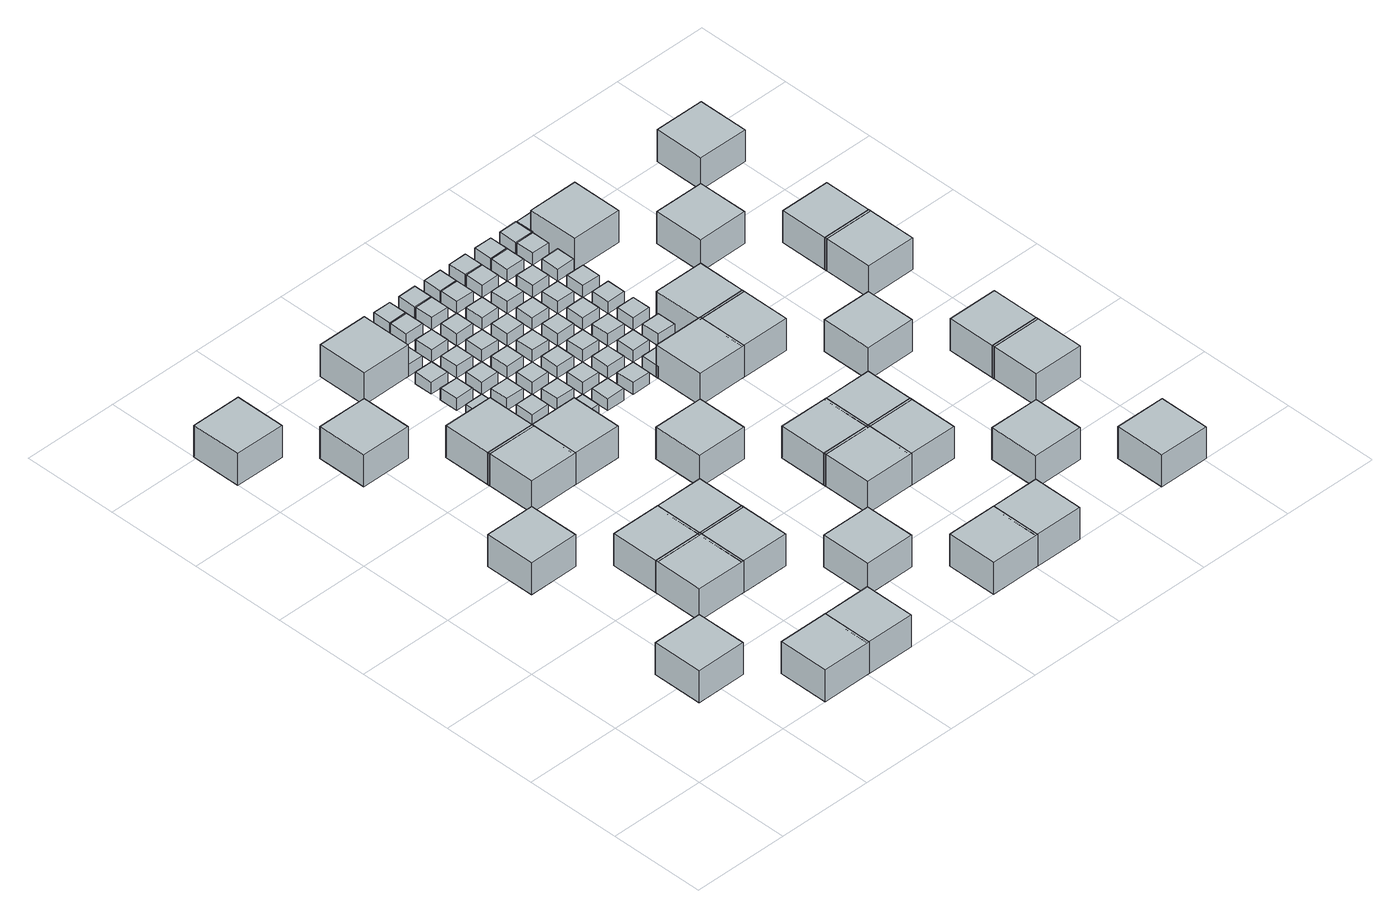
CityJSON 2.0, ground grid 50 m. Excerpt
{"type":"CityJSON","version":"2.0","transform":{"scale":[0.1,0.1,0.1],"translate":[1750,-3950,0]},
"CityObjects":{
"object1":{"type":"GenericCityObject","geometry":[{"type":"Solid","lod":"1","boundaries":[[[[0,1,2,3]],[[4,5,1,0]],[[5,6,2,1]],[[6,7,3,2]],[[7,4,0,3]],[[7,6,5,4]]]]}]},
"object2":{"type":"GenericCityObject","geometry":[{"type":"Solid","lod":"1","boundaries":[[[[8,9,10,11]],[[12,13,9,8]],[[13,14,10,9]],[[14,15,11,10]],[[15,12,8,11]],[[15,14,13,12]]]]}]},
"object3":{"type":"GenericCityObject","geometry":[{"type":"Solid","lod":"1","boundaries":[[[[16,17,18,19]],[[20,21,17,16]],[[21,22,18,17]],[[22,23,19,18]],[[23,20,16,19]],[[23,22,21,20]]]]}]},
"object4":{"type":"GenericCityObject","geometry":[{"type":"Solid","lod":"1","boundaries":[[[[24,25,26,27]],[[28,29,25,24]],[[29,30,26,25]],[[30,31,27,26]],[[31,28,24,27]],[[31,30,29,28]]]]}]},
"object5":{"type":"GenericCityObject","geometry":[{"type":"Solid","lod":"1","boundaries":[[[[32,33,34,35]],[[36,37,33,32]],[[37,38,34,33]],[[38,39,35,34]],[[39,36,32,35]],[[39,38,37,36]]]]}]},
"object6":{"type":"GenericCityObject","geometry":[{"type":"Solid","lod":"1","boundaries":[[[[40,41,42,43]],[[44,45,41,40]],[[45,46,42,41]],[[46,47,43,42]],[[47,44,40,43]],[[47,46,45,44]]]]}]},
"object7":{"type":"GenericCityObject","geometry":[{"type":"Solid","lod":"1","boundaries":[[[[48,49,50,51]],[[52,53,49,48]],[[53,54,50,49]],[[54,55,51,50]],[[55,52,48,51]],[[55,54,53,52]]]]}]},
"object8":{"type":"GenericCityObject","geometry":[{"type":"Solid","lod":"1","boundaries":[[[[56,57,58,59]],[[60,61,57,56]],[[61,62,58,57]],[[62,63,59,58]],[[63,60,56,59]],[[63,62,61,60]]]]}]},
"object9":{"type":"GenericCityObject","geometry":[{"type":"Solid","lod":"1","boundaries":[[[[64,65,66,67]],[[68,69,65,64]],[[69,70,66,65]],[[70,71,67,66]],[[71,68,64,67]],[[71,70,69,68]]]]}]},
"object10":{"type":"GenericCityObject","geometry":[{"type":"Solid","lod":"1","boundaries":[[[[72,73,74,75]],[[76,77,73,72]],[[77,78,74,73]],[[78,79,75,74]],[[79,76,72,75]],[[79,78,77,76]]]]}]},
"object11":{"type":"GenericCityObject","geometry":[{"type":"Solid","lod":"1","boundaries":[[[[80,81,82,83]],[[84,85,81,80]],[[85,86,82,81]],[[86,87,83,82]],[[87,84,80,83]],[[87,86,85,84]]]]}]},
"object12":{"type":"GenericCityObject","geometry":[{"type":"Solid","lod":"1","boundaries":[[[[88,89,90,91]],[[92,93,89,88]],[[93,94,90,89]],[[94,95,91,90]],[[95,92,88,91]],[[95,94,93,92]]]]}]},
"object13":{"type":"GenericCityObject","geometry":[{"type":"Solid","lod":"1","boundaries":[[[[96,97,98,99]],[[100,101,97,96]],[[101,102,98,97]],[[102,103,99,98]],[[103,100,96,99]],[[103,102,101,100]]]]}]},
"object14":{"type":"GenericCityObject","geometry":[{"type":"Solid","lod":"1","boundaries":[[[[104,105,106,107]],[[108,109,105,104]],[[109,110,106,105]],[[110,111,107,106]],[[111,108,104,107]],[[111,110,109,108]]]]}]},
"object15":{"type":"GenericCityObject","geometry":[{"type":"Solid","lod":"1","boundaries":[[[[112,113,114,115]],[[116,117,113,112]],[[117,118,114,113]],[[118,119,115,114]],[[119,116,112,115]],[[119,118,117,116]]]]}]},
"object16":{"type":"GenericCityObject","geometry":[{"type":"Solid","lod":"1","boundaries":[[[[120,121,122,123]],[[124,125,121,120]],[[125,126,122,121]],[[126,127,123,122]],[[127,124,120,123]],[[127,126,125,124]]]]}]},
"object17":{"type":"GenericCityObject","geometry":[{"type":"Solid","lod":"1","boundaries":[[[[128,129,130,131]],[[132,133,129,128]],[[133,134,130,129]],[[134,135,131,130]],[[135,132,128,131]],[[135,134,133,132]]]]}]},
"object18":{"type":"GenericCityObject","geometry":[{"type":"Solid","lod":"1","boundaries":[[[[136,137,138,139]],[[140,141,137,136]],[[141,142,138,137]],[[142,143,139,138]],[[143,140,136,139]],[[143,142,141,140]]]]}]},
"object19":{"type":"GenericCityObject","geometry":[{"type":"Solid","lod":"1","boundaries":[[[[144,145,146,147]],[[148,149,145,144]],[[149,150,146,145]],[[150,151,147,146]],[[151,148,144,147]],[[151,150,149,148]]]]}]},
"object20":{"type":"GenericCityObject","geometry":[{"type":"Solid","lod":"1","boundaries":[[[[152,153,154,155]],[[156,157,153,152]],[[157,158,154,153]],[[158,159,155,154]],[[159,156,152,155]],[[159,158,157,156]]]]}]},
"object21":{"type":"GenericCityObject","geometry":[{"type":"Solid","lod":"1","boundaries":[[[[160,161,162,163]],[[164,165,161,160]],[[165,166,162,161]],[[166,167,163,162]],[[167,164,160,163]],[[167,166,165,164]]]]}]},
"object22":{"type":"GenericCityObject","geometry":[{"type":"Solid","lod":"1","boundaries":[[[[168,169,170,171]],[[172,173,169,168]],[[173,174,170,169]],[[174,175,171,170]],[[175,172,168,171]],[[175,174,173,172]]]]}]},
"object23":{"type":"GenericCityObject","geometry":[{"type":"Solid","lod":"1","boundaries":[[[[176,177,178,179]],[[180,181,177,176]],[[181,182,178,177]],[[182,183,179,178]],[[183,180,176,179]],[[183,182,181,180]]]]}]},
"object24":{"type":"GenericCityObject","geometry":[{"type":"Solid","lod":"1","boundaries":[[[[184,185,186,187]],[[188,189,185,184]],[[189,190,186,185]],[[190,191,187,186]],[[191,188,184,187]],[[191,190,189,188]]]]}]},
"object25":{"type":"GenericCityObject","geometry":[{"type":"Solid","lod":"1","boundaries":[[[[192,193,194,195]],[[196,197,193,192]],[[197,198,194,193]],[[198,199,195,194]],[[199,196,192,195]],[[199,198,197,196]]]]}]},
"object26":{"type":"GenericCityObject","geometry":[{"type":"Solid","lod":"1","boundaries":[[[[200,201,202,203]],[[204,205,201,200]],[[205,206,202,201]],[[206,207,203,202]],[[207,204,200,203]],[[207,206,205,204]]]]}]},
"object27":{"type":"GenericCityObject","geometry":[{"type":"Solid","lod":"1","boundaries":[[[[208,209,210,211]],[[212,213,209,208]],[[213,214,210,209]],[[214,215,211,210]],[[215,212,208,211]],[[215,214,213,212]]]]}]},
"object28":{"type":"GenericCityObject","geometry":[{"type":"Solid","lod":"1","boundaries":[[[[216,217,218,219]],[[220,221,217,216]],[[221,222,218,217]],[[222,223,219,218]],[[223,220,216,219]],[[223,222,221,220]]]]}]},
"object29":{"type":"GenericCityObject","geometry":[{"type":"Solid","lod":"1","boundaries":[[[[224,225,226,227]],[[228,229,225,224]],[[229,230,226,225]],[[230,231,227,226]],[[231,228,224,227]],[[231,230,229,228]]]]}]},
"object30":{"type":"GenericCityObject","geometry":[{"type":"Solid","lod":"1","boundaries":[[[[232,233,234,235]],[[236,237,233,232]],[[237,238,234,233]],[[238,239,235,234]],[[239,236,232,235]],[[239,238,237,236]]]]}]},
"object31":{"type":"GenericCityObject","geometry":[{"type":"Solid","lod":"1","boundaries":[[[[240,241,242,243]],[[244,245,241,240]],[[245,246,242,241]],[[246,247,243,242]],[[247,244,240,243]],[[247,246,245,244]]]]}]},
"object32":{"type":"GenericCityObject","geometry":[{"type":"Solid","lod":"1","boundaries":[[[[248,249,250,251]],[[252,253,249,248]],[[253,254,250,249]],[[254,255,251,250]],[[255,252,248,251]],[[255,254,253,252]]]]}]},
"object33":{"type":"GenericCityObject","geometry":[{"type":"Solid","lod":"1","boundaries":[[[[256,257,258,259]],[[260,261,257,256]],[[261,262,258,257]],[[262,263,259,258]],[[263,260,256,259]],[[263,262,261,260]]]]}]},
"object34":{"type":"GenericCityObject","geometry":[{"type":"Solid","lod":"1","boundaries":[[[[264,265,266,267]],[[268,269,265,264]],[[269,270,266,265]],[[270,271,267,266]],[[271,268,264,267]],[[271,270,269,268]]]]}]},
"object35":{"type":"GenericCityObject","geometry":[{"type":"Solid","lod":"1","boundaries":[[[[272,273,274,275]],[[276,277,273,272]],[[277,278,274,273]],[[278,279,275,274]],[[279,276,272,275]],[[279,278,277,276]]]]}]},
"object36":{"type":"GenericCityObject","geometry":[{"type":"Solid","lod":"1","boundaries":[[[[280,281,282,283]],[[284,285,281,280]],[[285,286,282,281]],[[286,287,283,282]],[[287,284,280,283]],[[287,286,285,284]]]]}]},
"object37":{"type":"GenericCityObject","geometry":[{"type":"Solid","lod":"1","boundaries":[[[[288,289,290,291]],[[292,293,289,288]],[[293,294,290,289]],[[294,295,291,290]],[[295,292,288,291]],[[295,294,293,292]]]]}]},
"object38":{"type":"GenericCityObject","geometry":[{"type":"Solid","lod":"1","boundaries":[[[[296,297,298,299]],[[300,301,297,296]],[[301,302,298,297]],[[302,303,299,298]],[[303,300,296,299]],[[303,302,301,300]]]]}]},
"object39":{"type":"GenericCityObject","geometry":[{"type":"Solid","lod":"1","boundaries":[[[[304,305,306,307]],[[308,309,305,304]],[[309,310,306,305]],[[310,311,307,306]],[[311,308,304,307]],[[311,310,309,308]]]]}]},
"object40":{"type":"GenericCityObject","geometry":[{"type":"Solid","lod":"1","boundaries":[[[[312,313,314,315]],[[316,317,313,312]],[[317,318,314,313]],[[318,319,315,314]],[[319,316,312,315]],[[319,318,317,316]]]]}]},
"object41":{"type":"GenericCityObject","geometry":[{"type":"Solid","lod":"1","boundaries":[[[[320,321,322,323]],[[324,325,321,320]],[[325,326,322,321]],[[326,327,323,322]],[[327,324,320,323]],[[327,326,325,324]]]]}]},
"object42":{"type":"GenericCityObject","geometry":[{"type":"Solid","lod":"1","boundaries":[[[[328,329,330,331]],[[332,333,329,328]],[[333,334,330,329]],[[334,335,331,330]],[[335,332,328,331]],[[335,334,333,332]]]]}]},
"object43":{"type":"GenericCityObject","geometry":[{"type":"Solid","lod":"1","boundaries":[[[[336,337,338,339]],[[340,341,337,336]],[[341,342,338,337]],[[342,343,339,338]],[[343,340,336,339]],[[343,342,341,340]]]]}]},
"object44":{"type":"GenericCityObject","geometry":[{"type":"Solid","lod":"1","boundaries":[[[[344,345,346,347]],[[348,349,345,344]],[[349,350,346,345]],[[350,351,347,346]],[[351,348,344,347]],[[351,350,349,348]]]]}]},
"object45":{"type":"GenericCityObject","geometry":[{"type":"Solid","lod":"1","boundaries":[[[[352,353,354,355]],[[356,357,353,352]],[[357,358,354,353]],[[358,359,355,354]],[[359,356,352,355]],[[359,358,357,356]]]]}]},
"object46":{"type":"GenericCityObject","geometry":[{"type":"Solid","lod":"1","boundaries":[[[[360,361,362,363]],[[364,365,361,360]],[[365,366,362,361]],[[366,367,363,362]],[[367,364,360,363]],[[367,366,365,364]]]]}]},
"object47":{"type":"GenericCityObject","geometry":[{"type":"Solid","lod":"1","boundaries":[[[[368,369,370,371]],[[372,373,369,368]],[[373,374,370,369]],[[374,375,371,370]],[[375,372,368,371]],[[375,374,373,372]]]]}]},
"object48":{"type":"GenericCityObject","geometry":[{"type":"Solid","lod":"1","boundaries":[[[[376,377,378,379]],[[380,381,377,376]],[[381,382,378,377]],[[382,383,379,378]],[[383,380,376,379]],[[383,382,381,380]]]]}]},
"object49":{"type":"GenericCityObject","geometry":[{"type":"Solid","lod":"1","boundaries":[[[[384,385,386,387]],[[388,389,385,384]],[[389,390,386,385]],[[390,391,387,386]],[[391,388,384,387]],[[391,390,389,388]]]]}]},
"object50":{"type":"GenericCityObject","geometry":[{"type":"Solid","lod":"1","boundaries":[[[[392,393,394,395]],[[396,397,393,392]],[[397,398,394,393]],[[398,399,395,394]],[[399,396,392,395]],[[399,398,397,396]]]]}]},
"object51":{"type":"GenericCityObject","geometry":[{"type":"Solid","lod":"1","boundaries":[[[[400,401,402,403]],[[404,405,401,400]],[[405,406,402,401]],[[406,407,403,402]],[[407,404,400,403]],[[407,406,405,404]]]]}]},
"object52":{"type":"GenericCityObject","geometry":[{"type":"Solid","lod":"1","boundaries":[[[[408,409,410,411]],[[412,413,409,408]],[[413,414,410,409]],[[414,415,411,410]],[[415,412,408,411]],[[415,414,413,412]]]]}]},
"object53":{"type":"GenericCityObject","geometry":[{"type":"Solid","lod":"1","boundaries":[[[[416,417,418,419]],[[420,421,417,416]],[[421,422,418,417]],[[422,423,419,418]],[[423,420,416,419]],[[423,422,421,420]]]]}]},
"object54":{"type":"GenericCityObject","geometry":[{"type":"Solid","lod":"1","boundaries":[[[[424,425,426,427]],[[428,429,425,424]],[[429,430,426,425]],[[430,431,427,426]],[[431,428,424,427]],[[431,430,429,428]]]]}]},
"object55":{"type":"GenericCityObject","geometry":[{"type":"Solid","lod":"1","boundaries":[[[[432,433,434,435]],[[436,437,433,432]],[[437,438,434,433]],[[438,439,435,434]],[[439,436,432,435]],[[439,438,437,436]]]]}]},
"object56":{"type":"GenericCityObject","geometry":[{"type":"Solid","lod":"1","boundaries":[[[[440,441,442,443]],[[444,445,441,440]],[[445,446,442,441]],[[446,447,443,442]],[[447,444,440,443]],[[447,446,445,444]]]]}]},
"object57":{"type":"GenericCityObject","geometry":[{"type":"Solid","lod":"1","boundaries":[[[[448,449,450,451]],[[452,453,449,448]],[[453,454,450,449]],[[454,455,451,450]],[[455,452,448,451]],[[455,454,453,452]]]]}]},
"object58":{"type":"GenericCityObject","geometry":[{"type":"Solid","lod":"1","boundaries":[[[[456,457,458,459]],[[460,461,457,456]],[[461,462,458,457]],[[462,463,459,458]],[[463,460,456,459]],[[463,462,461,460]]]]}]},
"object59":{"type":"GenericCityObject","geometry":[{"type":"Solid","lod":"1","boundaries":[[[[464,465,466,467]],[[468,469,465,464]],[[469,470,466,465]],[[470,471,467,466]],[[471,468,464,467]],[[471,470,469,468]]]]}]},
"object60":{"type":"GenericCityObject","geometry":[{"type":"Solid","lod":"1","boundaries":[[[[472,473,474,475]],[[476,477,473,472]],[[477,478,474,473]],[[478,479,475,474]],[[479,476,472,475]],[[479,478,477,476]]]]}]},
"object61":{"type":"GenericCityObject","geometry":[{"type":"Solid","lod":"1","boundaries":[[[[480,481,482,483]],[[484,485,481,480]],[[485,486,482,481]],[[486,487,483,482]],[[487,484,480,483]],[[487,486,485,484]]]]}]},
"object62":{"type":"GenericCityObject","geometry":[{"type":"Solid","lod":"1","boundaries":[[[[488,489,490,491]],[[492,493,489,488]],[[493,494,490,489]],[[494,495,491,490]],[[495,492,488,491]],[[495,494,493,492]]]]}]},
"object63":{"type":"GenericCityObject","geometry":[{"type":"Solid","lod":"1","boundaries":[[[[496,497,498,499]],[[500,501,497,496]],[[501,502,498,497]],[[502,503,499,498]],[[503,500,496,499]],[[503,502,501,500]]]]}]},
"object64":{"type":"GenericCityObject","geometry":[{"type":"Solid","lod":"1","boundaries":[[[[504,505,506,507]],[[508,509,505,504]],[[509,510,506,505]],[[510,511,507,506]],[[511,508,504,507]],[[511,510,509,508]]]]}]},
"object65":{"type":"GenericCityObject","geometry":[{"type":"Solid","lod":"1","boundaries":[[[[512,513,514,515]],[[516,517,513,512]],[[517,518,514,513]],[[518,519,515,514]],[[519,516,512,515]],[[519,518,517,516]]]]}]},
"object66":{"type":"GenericCityObject","geometry":[{"type":"Solid","lod":"1","boundaries":[[[[520,521,522,523]],[[524,525,521,520]],[[525,526,522,521]],[[526,527,523,522]],[[527,524,520,523]],[[527,526,525,524]]]]}]},
"object67":{"type":"GenericCityObject","geometry":[{"type":"Solid","lod":"1","boundaries":[[[[528,529,530,531]],[[532,533,529,528]],[[533,534,530,529]],[[534,535,531,530]],[[535,532,528,531]],[[535,534,533,532]]]]}]},
"object68":{"type":"GenericCityObject","geometry":[{"type":"Solid","lod":"1","boundaries":[[[[536,537,538,539]],[[540,541,537,536]],[[541,542,538,537]],[[542,543,539,538]],[[543,540,536,539]],[[543,542,541,540]]]]}]},
"object69":{"type":"GenericCityObject","geometry":[{"type":"Solid","lod":"1","boundaries":[[[[544,545,546,547]],[[548,549,545,544]],[[549,550,546,545]],[[550,551,547,546]],[[551,548,544,547]],[[551,550,549,548]]]]}]},
"object70":{"type":"GenericCityObject","geometry":[{"type":"Solid","lod":"1","boundaries":[[[[552,553,554,555]],[[556,557,553,552]],[[557,558,554,553]],[[558,559,555,554]],[[559,556,552,555]],[[559,558,557,556]]]]}]},
"object71":{"type":"GenericCityObject","geometry":[{"type":"Solid","lod":"1","boundaries":[[[[560,561,562,563]],[[564,565,561,560]],[[565,566,562,561]],[[566,567,563,562]],[[567,564,560,563]],[[567,566,565,564]]]]}]},
"object72":{"type":"GenericCityObject","geometry":[{"type":"Solid","lod":"1","boundaries":[[[[568,569,570,571]],[[572,573,569,568]],[[573,574,570,569]],[[574,575,571,570]],[[575,572,568,571]],[[575,574,573,572]]]]}]},
"object73":{"type":"GenericCityObject","geometry":[{"type":"Solid","lod":"1","boundaries":[[[[576,577,578,579]],[[580,581,577,576]],[[581,582,578,577]],[[582,583,579,578]],[[583,580,576,579]],[[583,582,581,580]]]]}]},
"object74":{"type":"GenericCityObject","geometry":[{"type":"Solid","lod":"1","boundaries":[[[[584,585,586,587]],[[588,589,585,584]],[[589,590,586,585]],[[590,591,587,586]],[[591,588,584,587]],[[591,590,589,588]]]]}]},
"object75":{"type":"GenericCityObject","geometry":[{"type":"Solid","lod":"1","boundaries":[[[[592,593,594,595]],[[596,597,593,592]],[[597,598,594,593]],[[598,599,595,594]],[[599,596,592,595]],[[599,598,597,596]]]]}]},
"object76":{"type":"GenericCityObject","geometry":[{"type":"Solid","lod":"1","boundaries":[[[[600,601,602,603]],[[604,605,601,600]],[[605,606,602,601]],[[606,607,603,602]],[[607,604,600,603]],[[607,606,605,604]]]]}]},
"object77":{"type":"GenericCityObject","geometry":[{"type":"Solid","lod":"1","boundaries":[[[[608,609,610,611]],[[612,613,609,608]],[[613,614,610,609]],[[614,615,611,610]],[[615,612,608,611]],[[615,614,613,612]]]]}]},
"object78":{"type":"GenericCityObject","geometry":[{"type":"Solid","lod":"1","boundaries":[[[[616,617,618,619]],[[620,621,617,616]],[[621,622,618,617]],[[622,623,619,618]],[[623,620,616,619]],[[623,622,621,620]]]]}]},
"object79":{"type":"GenericCityObject","geometry":[{"type":"Solid","lod":"1","boundaries":[[[[624,625,626,627]],[[628,629,625,624]],[[629,630,626,625]],[[630,631,627,626]],[[631,628,624,627]],[[631,630,629,628]]]]}]},
"object80":{"type":"GenericCityObject","geometry":[{"type":"Solid","lod":"1","boundaries":[[[[632,633,634,635]],[[636,637,633,632]],[[637,638,634,633]],[[638,639,635,634]],[[639,636,632,635]],[[639,638,637,636]]]]}]},
"object81":{"type":"GenericCityObject","geometry":[{"type":"Solid","lod":"1","boundaries":[[[[640,641,642,643]],[[644,645,641,640]],[[645,646,642,641]],[[646,647,643,642]],[[647,644,640,643]],[[647,646,645,644]]]]}]},
"object82":{"type":"GenericCityObject","geometry":[{"type":"Solid","lod":"1","boundaries":[[[[648,649,650,651]],[[652,653,649,648]],[[653,654,650,649]],[[654,655,651,650]],[[655,652,648,651]],[[655,654,653,652]]]]}]},
"object83":{"type":"GenericCityObject","geometry":[{"type":"Solid","lod":"1","boundaries":[[[[656,657,658,659]],[[660,661,657,656]],[[661,662,658,657]],[[662,663,659,658]],[[663,660,656,659]],[[663,662,661,660]]]]}]},
"object84":{"type":"GenericCityObject","geometry":[{"type":"Solid","lod":"1","boundaries":[[[[664,665,666,667]],[[668,669,665,664]],[[669,670,666,665]],[[670,671,667,666]],[[671,668,664,667]],[[671,670,669,668]]]]}]},
"object85":{"type":"GenericCityObject","geometry":[{"type":"Solid","lod":"1","boundaries":[[[[672,673,674,675]],[[676,677,673,672]],[[677,678,674,673]],[[678,679,675,674]],[[679,676,672,675]],[[679,678,677,676]]]]}]},
"object86":{"type":"GenericCityObject","geometry":[{"type":"Solid","lod":"1","boundaries":[[[[680,681,682,683]],[[684,685,681,680]],[[685,686,682,681]],[[686,687,683,682]],[[687,684,680,683]],[[687,686,685,684]]]]}]},
"object87":{"type":"GenericCityObject","geometry":[{"type":"Solid","lod":"1","boundaries":[[[[688,689,690,691]],[[692,693,689,688]],[[693,694,690,689]],[[694,695,691,690]],[[695,692,688,691]],[[695,694,693,692]]]]}]},
"object88":{"type":"GenericCityObject","geometry":[{"type":"Solid","lod":"1","boundaries":[[[[696,697,698,699]],[[700,701,697,696]],[[701,702,698,697]],[[702,703,699,698]],[[703,700,696,699]],[[703,702,701,700]]]]}]},
"object89":{"type":"GenericCityObject","geometry":[{"type":"Solid","lod":"1","boundaries":[[[[704,705,706,707]],[[708,709,705,704]],[[709,710,706,705]],[[710,711,707,706]],[[711,708,704,707]],[[711,710,709,708]]]]}]},
"object90":{"type":"GenericCityObject","geometry":[{"type":"Solid","lod":"1","boundaries":[[[[712,713,714,715]],[[716,717,713,712]],[[717,718,714,713]],[[718,719,715,714]],[[719,716,712,715]],[[719,718,717,716]]]]}]},
"object91":{"type":"GenericCityObject","geometry":[{"type":"Solid","lod":"1","boundaries":[[[[720,721,722,723]],[[724,725,721,720]],[[725,726,722,721]],[[726,727,723,722]],[[727,724,720,723]],[[727,726,725,724]]]]}]},
"object92":{"type":"GenericCityObject","geometry":[{"type":"Solid","lod":"1","boundaries":[[[[728,729,730,731]],[[732,733,729,728]],[[733,734,730,729]],[[734,735,731,730]],[[735,732,728,731]],[[735,734,733,732]]]]}]},
"object93":{"type":"GenericCityObject","geometry":[{"type":"Solid","lod":"1","boundaries":[[[[736,737,738,739]],[[740,741,737,736]],[[741,742,738,737]],[[742,743,739,738]],[[743,740,736,739]],[[743,742,741,740]]]]}]}
},
"vertices":[
[370,370,0],[632,370,0],[632,632,0],[370,632,0],[370,370,175],[632,370,175],[632,632,175],[370,632,175],
[750,0,0],[1012,0,0],[1012,262,0],[750,262,0],[750,0,175],[1012,0,175],[1012,262,175],[750,262,175],
[370,1370,0],[632,1370,0],[632,1632,0],[370,1632,0],[370,1370,175],[632,1370,175],[632,1632,175],[370,1632,175],
[0,2750,0],[262,2750,0],[262,3012,0],[0,3012,0],[0,2750,175],[262,2750,175],[262,3012,175],[0,3012,175],
[750,750,0],[1012,750,0],[1012,1012,0],[750,1012,0],[750,750,175],[1012,750,175],[1012,1012,175],[750,1012,175],
[1000,0,0],[1262,0,0],[1262,262,0],[1000,262,0],[1000,0,175],[1262,0,175],[1262,262,175],[1000,262,175],
[750,1000,0],[1012,1000,0],[1012,1262,0],[750,1262,0],[750,1000,175],[1012,1000,175],[1012,1262,175],[750,1262,175],
[370,2370,0],[632,2370,0],[632,2632,0],[370,2632,0],[370,2370,175],[632,2370,175],[632,2632,175],[370,2632,175],
[1000,750,0],[1262,750,0],[1262,1012,0],[1000,1012,0],[1000,750,175],[1262,750,175],[1262,1012,175],[1000,1012,175],
[750,1750,0],[1012,1750,0],[1012,2012,0],[750,2012,0],[750,1750,175],[1012,1750,175],[1012,2012,175],[750,2012,175],
[1000,1000,0],[1262,1000,0],[1262,1262,0],[1000,1262,0],[1000,1000,175],[1262,1000,175],[1262,1262,175],[1000,1262,175],
[750,2000,0],[1012,2000,0],[1012,2262,0],[750,2262,0],[750,2000,175],[1012,2000,175],[1012,2262,175],[750,2262,175],
[1370,370,0],[1632,370,0],[1632,632,0],[1370,632,0],[1370,370,175],[1632,370,175],[1632,632,175],[1370,632,175],
[1000,2000,0],[1096,2000,0],[1096,2096,0],[1000,2096,0],[1000,2000,65],[1096,2000,65],[1096,2096,65],[1000,2096,65],
[1000,1750,0],[1262,1750,0],[1262,2012,0],[1000,2012,0],[1000,1750,175],[1262,1750,175],[1262,2012,175],[1000,2012,175],
[1000,2150,0],[1096,2150,0],[1096,2246,0],[1000,2246,0],[1000,2150,65],[1096,2150,65],[1096,2246,65],[1000,2246,65],
[750,2750,0],[1012,2750,0],[1012,3012,0],[750,3012,0],[750,2750,175],[1012,2750,175],[1012,3012,175],[750,3012,175],
[1000,2300,0],[1096,2300,0],[1096,2396,0],[1000,2396,0],[1000,2300,65],[1096,2300,65],[1096,2396,65],[1000,2396,65],
[1000,2450,0],[1096,2450,0],[1096,2546,0],[1000,2546,0],[1000,2450,65],[1096,2450,65],[1096,2546,65],[1000,2546,65],
[1150,2000,0],[1246,2000,0],[1246,2096,0],[1150,2096,0],[1150,2000,65],[1246,2000,65],[1246,2096,65],[1150,2096,65],
[1000,2600,0],[1096,2600,0],[1096,2696,0],[1000,2696,0],[1000,2600,65],[1096,2600,65],[1096,2696,65],[1000,2696,65],
[1150,2150,0],[1246,2150,0],[1246,2246,0],[1150,2246,0],[1150,2150,65],[1246,2150,65],[1246,2246,65],[1150,2246,65],
[1000,2750,0],[1096,2750,0],[1096,2846,0],[1000,2846,0],[1000,2750,65],[1096,2750,65],[1096,2846,65],[1000,2846,65],
[1150,2300,0],[1246,2300,0],[1246,2396,0],[1150,2396,0],[1150,2300,65],[1246,2300,65],[1246,2396,65],[1150,2396,65],
[1750,0,0],[2012,0,0],[2012,262,0],[1750,262,0],[1750,0,175],[2012,0,175],[2012,262,175],[1750,262,175],
[1000,2900,0],[1096,2900,0],[1096,2996,0],[1000,2996,0],[1000,2900,65],[1096,2900,65],[1096,2996,65],[1000,2996,65],
[1150,2450,0],[1246,2450,0],[1246,2546,0],[1150,2546,0],[1150,2450,65],[1246,2450,65],[1246,2546,65],[1150,2546,65],
[1370,1370,0],[1632,1370,0],[1632,1632,0],[1370,1632,0],[1370,1370,175],[1632,1370,175],[1632,1632,175],[1370,1632,175],
[1300,2000,0],[1396,2000,0],[1396,2096,0],[1300,2096,0],[1300,2000,65],[1396,2000,65],[1396,2096,65],[1300,2096,65],
[1000,3000,0],[1096,3000,0],[1096,3096,0],[1000,3096,0],[1000,3000,65],[1096,3000,65],[1096,3096,65],[1000,3096,65],
[1150,2600,0],[1246,2600,0],[1246,2696,0],[1150,2696,0],[1150,2600,65],[1246,2600,65],[1246,2696,65],[1150,2696,65],
[1300,2150,0],[1396,2150,0],[1396,2246,0],[1300,2246,0],[1300,2150,65],[1396,2150,65],[1396,2246,65],[1300,2246,65],
[1150,2750,0],[1246,2750,0],[1246,2846,0],[1150,2846,0],[1150,2750,65],[1246,2750,65],[1246,2846,65],[1150,2846,65],
[1300,2300,0],[1396,2300,0],[1396,2396,0],[1300,2396,0],[1300,2300,65],[1396,2300,65],[1396,2396,65],[1300,2396,65],
[1150,2900,0],[1246,2900,0],[1246,2996,0],[1150,2996,0],[1150,2900,65],[1246,2900,65],[1246,2996,65],[1150,2996,65],
[1300,2450,0],[1396,2450,0],[1396,2546,0],[1300,2546,0],[1300,2450,65],[1396,2450,65],[1396,2546,65],[1300,2546,65],
[1450,2000,0],[1546,2000,0],[1546,2096,0],[1450,2096,0],[1450,2000,65],[1546,2000,65],[1546,2096,65],[1450,2096,65],
[1150,3000,0],[1246,3000,0],[1246,3096,0],[1150,3096,0],[1150,3000,65],[1246,3000,65],[1246,3096,65],[1150,3096,65],
[1300,2600,0],[1396,2600,0],[1396,2696,0],[1300,2696,0],[1300,2600,65],[1396,2600,65],[1396,2696,65],[1300,2696,65],
[1750,750,0],[2012,750,0],[2012,1012,0],[1750,1012,0],[1750,750,175],[2012,750,175],[2012,1012,175],[1750,1012,175],
[1450,2150,0],[1546,2150,0],[1546,2246,0],[1450,2246,0],[1450,2150,65],[1546,2150,65],[1546,2246,65],[1450,2246,65],
[2000,0,0],[2262,0,0],[2262,262,0],[2000,262,0],[2000,0,175],[2262,0,175],[2262,262,175],[2000,262,175],
[1300,2750,0],[1396,2750,0],[1396,2846,0],[1300,2846,0],[1300,2750,65],[1396,2750,65],[1396,2846,65],[1300,2846,65],
[1450,2300,0],[1546,2300,0],[1546,2396,0],[1450,2396,0],[1450,2300,65],[1546,2300,65],[1546,2396,65],[1450,2396,65],
[1750,1000,0],[2012,1000,0],[2012,1262,0],[1750,1262,0],[1750,1000,175],[2012,1000,175],[2012,1262,175],[1750,1262,175],
[1300,2900,0],[1396,2900,0],[1396,2996,0],[1300,2996,0],[1300,2900,65],[1396,2900,65],[1396,2996,65],[1300,2996,65],
[1450,2450,0],[1546,2450,0],[1546,2546,0],[1450,2546,0],[1450,2450,65],[1546,2450,65],[1546,2546,65],[1450,2546,65],
[1600,2000,0],[1696,2000,0],[1696,2096,0],[1600,2096,0],[1600,2000,65],[1696,2000,65],[1696,2096,65],[1600,2096,65],
[1300,3000,0],[1396,3000,0],[1396,3096,0],[1300,3096,0],[1300,3000,65],[1396,3000,65],[1396,3096,65],[1300,3096,65],
[1450,2600,0],[1546,2600,0],[1546,2696,0],[1450,2696,0],[1450,2600,65],[1546,2600,65],[1546,2696,65],[1450,2696,65],
[1600,2150,0],[1696,2150,0],[1696,2246,0],[1600,2246,0],[1600,2150,65],[1696,2150,65],[1696,2246,65],[1600,2246,65],
[1450,2750,0],[1546,2750,0],[1546,2846,0],[1450,2846,0],[1450,2750,65],[1546,2750,65],[1546,2846,65],[1450,2846,65],
[1600,2300,0],[1696,2300,0],[1696,2396,0],[1600,2396,0],[1600,2300,65],[1696,2300,65],[1696,2396,65],[1600,2396,65],
[1450,2900,0],[1546,2900,0],[1546,2996,0],[1450,2996,0],[1450,2900,65],[1546,2900,65],[1546,2996,65],[1450,2996,65],
[2000,750,0],[2262,750,0],[2262,1012,0],[2000,1012,0],[2000,750,175],[2262,750,175],[2262,1012,175],[2000,1012,175],
[1600,2450,0],[1696,2450,0],[1696,2546,0],[1600,2546,0],[1600,2450,65],[1696,2450,65],[1696,2546,65],[1600,2546,65],
[1750,2000,0],[1846,2000,0],[1846,2096,0],[1750,2096,0],[1750,2000,65],[1846,2000,65],[1846,2096,65],[1750,2096,65],
[1450,3000,0],[1546,3000,0],[1546,3096,0],[1450,3096,0],[1450,3000,65],[1546,3000,65],[1546,3096,65],[1450,3096,65],
[1600,2600,0],[1696,2600,0],[1696,2696,0],[1600,2696,0],[1600,2600,65],[1696,2600,65],[1696,2696,65],[1600,2696,65],
[1750,1750,0],[2012,1750,0],[2012,2012,0],[1750,2012,0],[1750,1750,175],[2012,1750,175],[2012,2012,175],[1750,2012,175],
[1750,2150,0],[1846,2150,0],[1846,2246,0],[1750,2246,0],[1750,2150,65],[1846,2150,65],[1846,2246,65],[1750,2246,65],
[2000,1000,0],[2262,1000,0],[2262,1262,0],[2000,1262,0],[2000,1000,175],[2262,1000,175],[2262,1262,175],[2000,1262,175],
[1600,2750,0],[1696,2750,0],[1696,2846,0],[1600,2846,0],[1600,2750,65],[1696,2750,65],[1696,2846,65],[1600,2846,65],
[1750,2300,0],[1846,2300,0],[1846,2396,0],[1750,2396,0],[1750,2300,65],[1846,2300,65],[1846,2396,65],[1750,2396,65],
[1600,2900,0],[1696,2900,0],[1696,2996,0],[1600,2996,0],[1600,2900,65],[1696,2900,65],[1696,2996,65],[1600,2996,65],
[1750,2450,0],[1846,2450,0],[1846,2546,0],[1750,2546,0],[1750,2450,65],[1846,2450,65],[1846,2546,65],[1750,2546,65],
[1900,2000,0],[1996,2000,0],[1996,2096,0],[1900,2096,0],[1900,2000,65],[1996,2000,65],[1996,2096,65],[1900,2096,65],
[1600,3000,0],[1696,3000,0],[1696,3096,0],[1600,3096,0],[1600,3000,65],[1696,3000,65],[1696,3096,65],[1600,3096,65],
[1750,2600,0],[1846,2600,0],[1846,2696,0],[1750,2696,0],[1750,2600,65],[1846,2600,65],[1846,2696,65],[1750,2696,65],
[1900,2150,0],[1996,2150,0],[1996,2246,0],[1900,2246,0],[1900,2150,65],[1996,2150,65],[1996,2246,65],[1900,2246,65],
[1750,2750,0],[1846,2750,0],[1846,2846,0],[1750,2846,0],[1750,2750,65],[1846,2750,65],[1846,2846,65],[1750,2846,65],
[2370,370,0],[2632,370,0],[2632,632,0],[2370,632,0],[2370,370,175],[2632,370,175],[2632,632,175],[2370,632,175],
[1900,2300,0],[1996,2300,0],[1996,2396,0],[1900,2396,0],[1900,2300,65],[1996,2300,65],[1996,2396,65],[1900,2396,65],
[1750,2900,0],[1846,2900,0],[1846,2996,0],[1750,2996,0],[1750,2900,65],[1846,2900,65],[1846,2996,65],[1750,2996,65],
[2000,1750,0],[2262,1750,0],[2262,2012,0],[2000,2012,0],[2000,1750,175],[2262,1750,175],[2262,2012,175],[2000,2012,175],
[1900,2450,0],[1996,2450,0],[1996,2546,0],[1900,2546,0],[1900,2450,65],[1996,2450,65],[1996,2546,65],[1900,2546,65],
[1750,3000,0],[1846,3000,0],[1846,3096,0],[1750,3096,0],[1750,3000,65],[1846,3000,65],[1846,3096,65],[1750,3096,65],
[1900,2600,0],[1996,2600,0],[1996,2696,0],[1900,2696,0],[1900,2600,65],[1996,2600,65],[1996,2696,65],[1900,2696,65],
[2000,2000,0],[2262,2000,0],[2262,2262,0],[2000,2262,0],[2000,2000,175],[2262,2000,175],[2262,2262,175],[2000,2262,175],
[1900,2750,0],[1996,2750,0],[1996,2846,0],[1900,2846,0],[1900,2750,65],[1996,2750,65],[1996,2846,65],[1900,2846,65],
[1900,2900,0],[1996,2900,0],[1996,2996,0],[1900,2996,0],[1900,2900,65],[1996,2900,65],[1996,2996,65],[1900,2996,65],
[1900,3000,0],[1996,3000,0],[1996,3096,0],[1900,3096,0],[1900,3000,65],[1996,3000,65],[1996,3096,65],[1900,3096,65],
[2750,0,0],[3012,0,0],[3012,262,0],[2750,262,0],[2750,0,175],[3012,0,175],[3012,262,175],[2750,262,175],
[2370,1370,0],[2632,1370,0],[2632,1632,0],[2370,1632,0],[2370,1370,175],[2632,1370,175],[2632,1632,175],[2370,1632,175],
[2000,3000,0],[2096,3000,0],[2096,3096,0],[2000,3096,0],[2000,3000,65],[2096,3000,65],[2096,3096,65],[2000,3096,65],
[2000,2750,0],[2262,2750,0],[2262,3012,0],[2000,3012,0],[2000,2750,175],[2262,2750,175],[2262,3012,175],[2000,3012,175],
[2150,3000,0],[2246,3000,0],[2246,3096,0],[2150,3096,0],[2150,3000,65],[2246,3000,65],[2246,3096,65],[2150,3096,65],
[2750,750,0],[3012,750,0],[3012,1012,0],[2750,1012,0],[2750,750,175],[3012,750,175],[3012,1012,175],[2750,1012,175],
[2750,1000,0],[3012,1000,0],[3012,1262,0],[2750,1262,0],[2750,1000,175],[3012,1000,175],[3012,1262,175],[2750,1262,175],
[2370,2370,0],[2632,2370,0],[2632,2632,0],[2370,2632,0],[2370,2370,175],[2632,2370,175],[2632,2632,175],[2370,2632,175],
[2750,1750,0],[3012,1750,0],[3012,2012,0],[2750,2012,0],[2750,1750,175],[3012,1750,175],[3012,2012,175],[2750,2012,175],
[2750,2000,0],[3012,2000,0],[3012,2262,0],[2750,2262,0],[2750,2000,175],[3012,2000,175],[3012,2262,175],[2750,2262,175],
[2750,2750,0],[3012,2750,0],[3012,3012,0],[2750,3012,0],[2750,2750,175],[3012,2750,175],[3012,3012,175],[2750,3012,175]
]}
